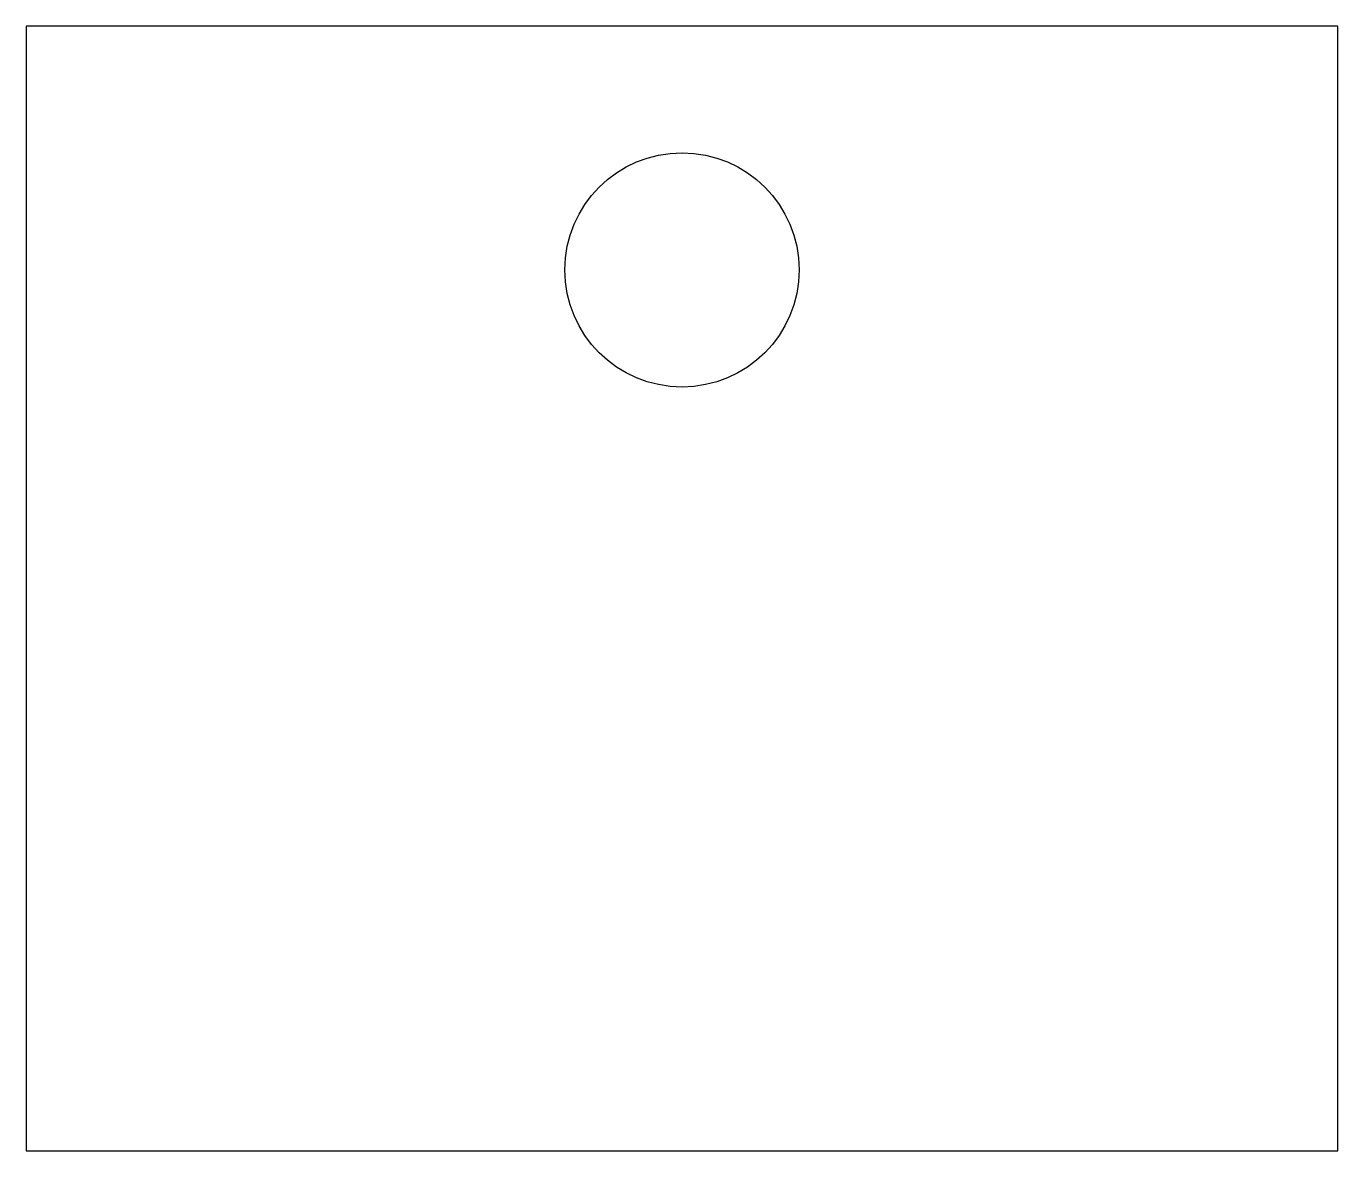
# Model space of a CAD drawing. Header units: millimetres. Extents: x -35 to 35, y -30 to 30.
import ezdxf

# ---------------------------------------------------------------- set-up
doc = ezdxf.new("R2010")
doc.units = ezdxf.units.MM

msp = doc.modelspace()

# ---------------------------------------------------------------- linework, layer by layer
for p, q in [((-35, 30, 5), (-35, -30, 5)), ((35, 30, 5), (-35, 30, 5)), ((35, -30, 5), (35, 30, 5)), ((-35, -30, 5), (35, -30, 5))]:
    msp.add_line(p, q)
msp.add_circle((0, 17, 5), 6.25)

doc.saveas('drawing.dxf')
